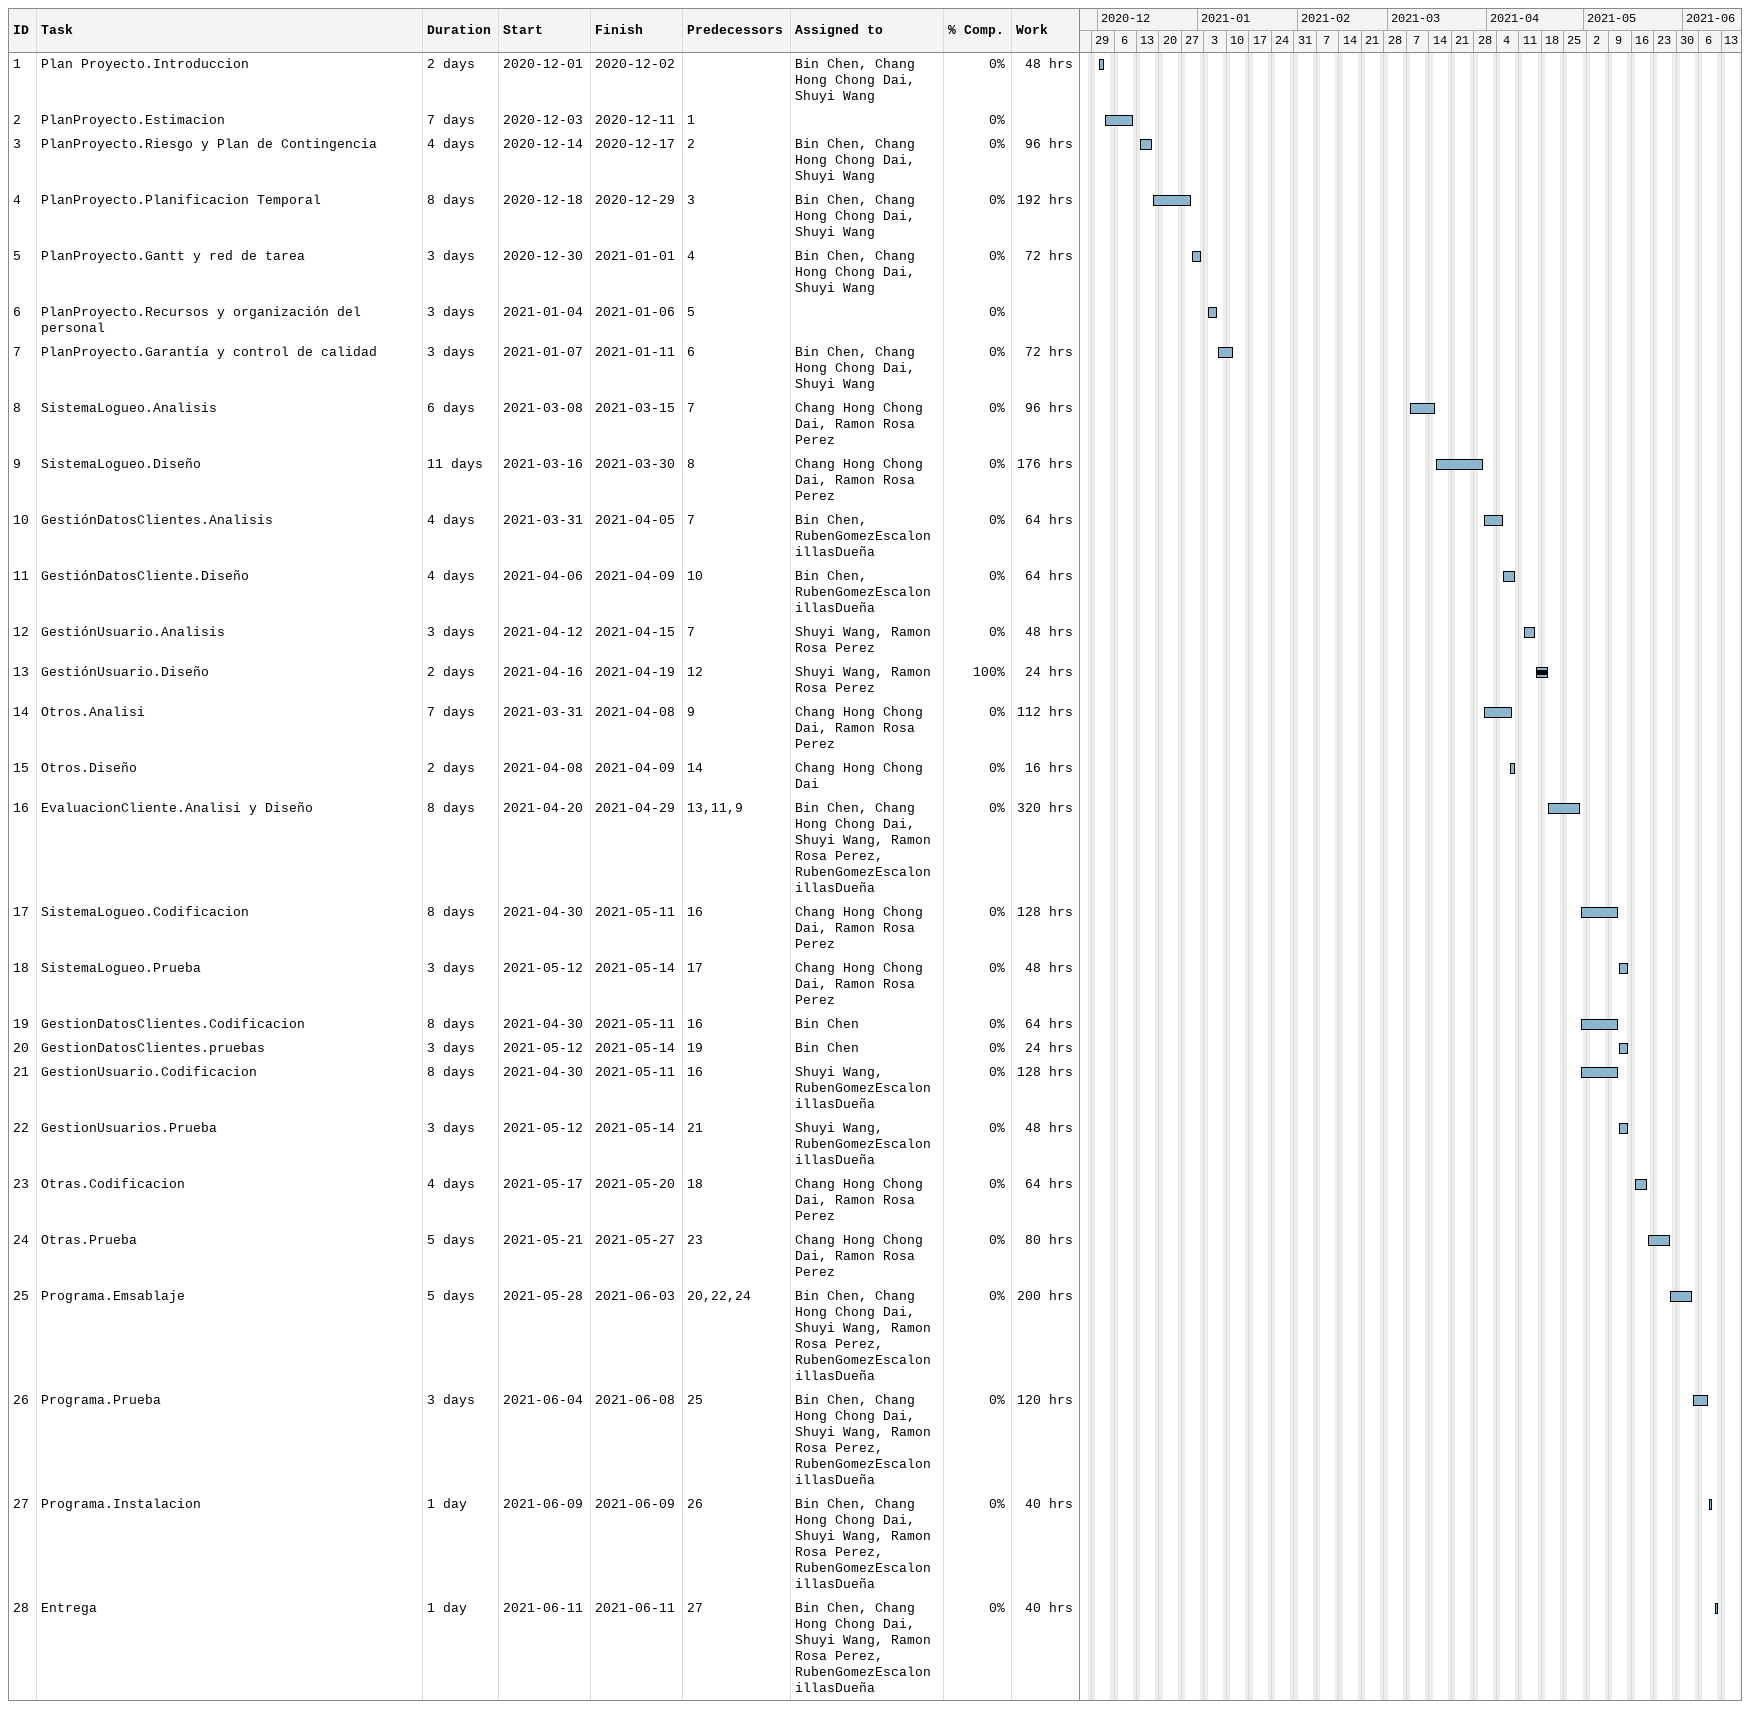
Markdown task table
| ID | Task | Duration | Start | Finish | Predecessors | Resources | % complete | Work (h) |
|---|---|---|---|---|---|---|---|---|
| 1 | Plan Proyecto.Introduccion | 2d | 2020-12-01 | 2020-12-02 |  | Bin Chen, Chang Hong Chong Dai, Shuyi Wang | 0 | 48 |
| 2 | PlanProyecto.Estimacion | 7d | 2020-12-03 | 2020-12-11 | 1 |  | 0 |  |
| 3 | PlanProyecto.Riesgo y Plan de Contingencia | 4d | 2020-12-14 | 2020-12-17 | 2 | Bin Chen, Chang Hong Chong Dai, Shuyi Wang | 0 | 96 |
| 4 | PlanProyecto.Planificacion Temporal | 8d | 2020-12-18 | 2020-12-29 | 3 | Bin Chen, Chang Hong Chong Dai, Shuyi Wang | 0 | 192 |
| 5 | PlanProyecto.Gantt y red de tarea | 3d | 2020-12-30 | 2021-01-01 | 4 | Bin Chen, Chang Hong Chong Dai, Shuyi Wang | 0 | 72 |
| 6 | PlanProyecto.Recursos y organización del personal | 3d | 2021-01-04 | 2021-01-06 | 5 |  | 0 |  |
| 7 | PlanProyecto.Garantía y control de calidad | 3d | 2021-01-07 | 2021-01-11 | 6 | Bin Chen, Chang Hong Chong Dai, Shuyi Wang | 0 | 72 |
| 8 | SistemaLogueo.Analisis | 6d | 2021-03-08 | 2021-03-15 | 7 | Chang Hong Chong Dai, Ramon Rosa Perez | 0 | 96 |
| 9 | SistemaLogueo.Diseño | 11d | 2021-03-16 | 2021-03-30 | 8 | Chang Hong Chong Dai, Ramon Rosa Perez | 0 | 176 |
| 10 | GestiónDatosClientes.Analisis | 4d | 2021-03-31 | 2021-04-05 | 7 | Bin Chen, RubenGomezEscalonillasDueña | 0 | 64 |
| 11 | GestiónDatosCliente.Diseño | 4d | 2021-04-06 | 2021-04-09 | 10 | Bin Chen, RubenGomezEscalonillasDueña | 0 | 64 |
| 12 | GestiónUsuario.Analisis | 3d | 2021-04-12 | 2021-04-15 | 7 | Shuyi Wang, Ramon Rosa Perez | 0 | 48 |
| 13 | GestiónUsuario.Diseño | 2d | 2021-04-16 | 2021-04-19 | 12 | Shuyi Wang, Ramon Rosa Perez | 100 | 24 |
| 14 | Otros.Analisi | 7d | 2021-03-31 | 2021-04-08 | 9 | Chang Hong Chong Dai, Ramon Rosa Perez | 0 | 112 |
| 15 | Otros.Diseño | 2d | 2021-04-08 | 2021-04-09 | 14 | Chang Hong Chong Dai | 0 | 16 |
| 16 | EvaluacionCliente.Analisi y Diseño | 8d | 2021-04-20 | 2021-04-29 | 13, 11, 9 | Bin Chen, Chang Hong Chong Dai, Shuyi Wang, Ramon Rosa Perez, RubenGomezEscalonillasDueña | 0 | 320 |
| 17 | SistemaLogueo.Codificacion | 8d | 2021-04-30 | 2021-05-11 | 16 | Chang Hong Chong Dai, Ramon Rosa Perez | 0 | 128 |
| 18 | SistemaLogueo.Prueba | 3d | 2021-05-12 | 2021-05-14 | 17 | Chang Hong Chong Dai, Ramon Rosa Perez | 0 | 48 |
| 19 | GestionDatosClientes.Codificacion | 8d | 2021-04-30 | 2021-05-11 | 16 | Bin Chen | 0 | 64 |
| 20 | GestionDatosClientes.pruebas | 3d | 2021-05-12 | 2021-05-14 | 19 | Bin Chen | 0 | 24 |
| 21 | GestionUsuario.Codificacion | 8d | 2021-04-30 | 2021-05-11 | 16 | Shuyi Wang, RubenGomezEscalonillasDueña | 0 | 128 |
| 22 | GestionUsuarios.Prueba | 3d | 2021-05-12 | 2021-05-14 | 21 | Shuyi Wang, RubenGomezEscalonillasDueña | 0 | 48 |
| 23 | Otras.Codificacion | 4d | 2021-05-17 | 2021-05-20 | 18 | Chang Hong Chong Dai, Ramon Rosa Perez | 0 | 64 |
| 24 | Otras.Prueba | 5d | 2021-05-21 | 2021-05-27 | 23 | Chang Hong Chong Dai, Ramon Rosa Perez | 0 | 80 |
| 25 | Programa.Emsablaje | 5d | 2021-05-28 | 2021-06-03 | 20, 22, 24 | Bin Chen, Chang Hong Chong Dai, Shuyi Wang, Ramon Rosa Perez, RubenGomezEscalonillasDueña | 0 | 200 |
| 26 | Programa.Prueba | 3d | 2021-06-04 | 2021-06-08 | 25 | Bin Chen, Chang Hong Chong Dai, Shuyi Wang, Ramon Rosa Perez, RubenGomezEscalonillasDueña | 0 | 120 |
| 27 | Programa.Instalacion | 1d | 2021-06-09 | 2021-06-09 | 26 | Bin Chen, Chang Hong Chong Dai, Shuyi Wang, Ramon Rosa Perez, RubenGomezEscalonillasDueña | 0 | 40 |
| 28 | Entrega | 1d | 2021-06-11 | 2021-06-11 | 27 | Bin Chen, Chang Hong Chong Dai, Shuyi Wang, Ramon Rosa Perez, RubenGomezEscalonillasDueña | 0 | 40 |
